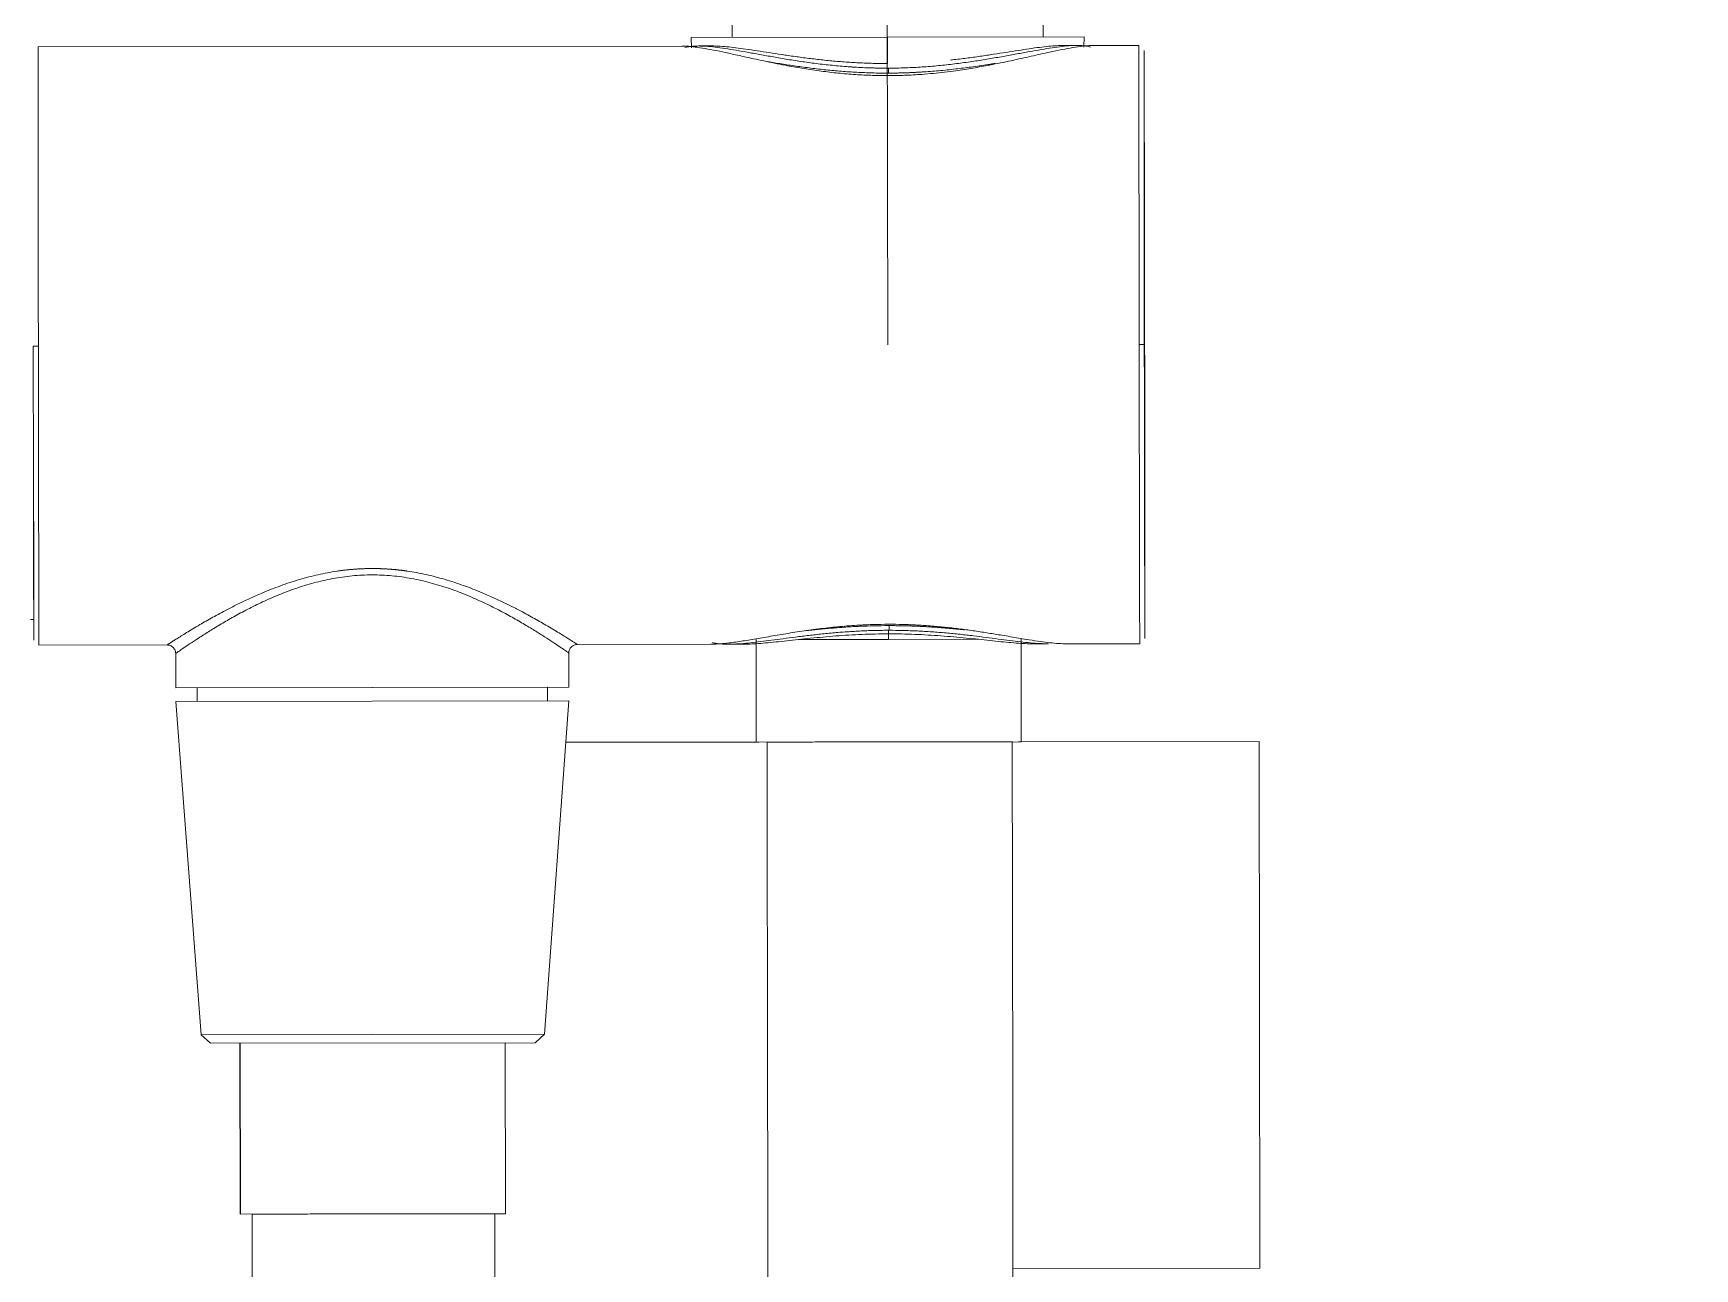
# Model space of a CAD drawing. Extents: x 12185 to 15344, y -91 to 2224.
# Drawn here: x 12807.6 to 12904.8, y 914.6 to 986.8 of the extents above; entities that cross this region are included whole.
import ezdxf

# ---------------------------------------------------------------- set-up
doc = ezdxf.new("R2010")
doc.units = 0
doc.header["$LTSCALE"] = 10
doc.header["$MEASUREMENT"] = 0
doc.linetypes.add('CENTER2', pattern=[28.575, 19.05, -3.175, 3.175, -3.175])
doc.layers.get('0').update_dxf_attribs({"linetype": 'CONTINUOUS'})
doc.layers.add('1', color=7, linetype='CONTINUOUS')
doc.layers.add('Cneter', color=1, linetype='CENTER2', lineweight=13)

msp = doc.modelspace()

# ---------------------------------------------------------------- linework, layer by layer
at = {"ltscale": 0.5}
msp.add_line((12819.69, 917.763), (12819.677, 927.763), dxfattribs=at)
at = {"layer": '1', "color": 7, "linetype": 'Continuous', "lineweight": 18}
for p, q in [((12848.45, 987.392), (12848.451, 986.602)), ((12869.051, 986.629), (12857.544, 986.614)), ((12866.651, 986.626), (12866.65, 987.377)), ((12869.026, 986.03), (12869.051, 986.63)), ((12845.63, 986.098), (12807.848, 986.047)), ((12846.051, 986.598), (12857.544, 986.614)), ((12846.051, 986.599), (12846.077, 985.998)), ((12847.286, 986.1), (12846.483, 986.099)), ((12868.613, 986.129), (12867.81, 986.128)), ((12872.248, 986.134), (12869.466, 986.13)), ((12807.393, 952.546), (12807.589, 952.547)), ((12807.895, 951.047), (12815.396, 951.057)), ((12839.394, 951.09), (12847.314, 951.1)), ((12848.242, 951.101), (12849.085, 951.103)), ((12849.856, 945.377), (12849.848, 951.377)), ((12857.604, 951.387), (12852.336, 951.38)), ((12852.34, 951.38), (12857.593, 951.387)), ((12857.593, 951.387), (12862.849, 951.394)), ((12862.846, 951.394), (12857.604, 951.387)), ((12865.356, 945.398), (12865.348, 951.398)), ((12866.106, 951.126), (12866.948, 951.127)), ((12867.876, 951.128), (12872.295, 951.134)), ((12815.896, 950.558), (12815.899, 948.558)), ((12838.899, 948.589), (12838.896, 950.589)), ((12827.405, 948.573), (12815.899, 948.558)), ((12838.9, 947.789), (12815.9, 947.758)), ((12817.388, 928.258), (12815.9, 947.758)), ((12837.649, 948.587), (12817.149, 948.559)), ((12817.149, 948.56), (12817.15, 947.76)), ((12827.392, 948.573), (12838.899, 948.589)), ((12837.463, 928.286), (12838.9, 947.789)), ((12837.649, 948.587), (12837.65, 947.787)), ((12838.722, 945.362), (12850.003, 945.377)), ((12850.004, 945.377), (12865.356, 945.397)), ((12865.356, 945.397), (12865.209, 945.397)), ((12865.356, 945.398), (12879.283, 945.416)), ((12879.283, 945.416), (12879.324, 914.596)), ((12817.388, 928.258), (12837.463, 928.285)), ((12817.927, 927.76), (12836.927, 927.786)), ((12835.177, 927.784), (12819.677, 927.763)), ((12835.177, 927.784), (12835.19, 917.784)), ((12836.927, 927.786), (12837.463, 928.286)), ((12819.69, 917.763), (12835.19, 917.784)), ((12835.19, 917.784), (12834.573, 917.783)), ((12879.324, 914.596), (12864.873, 914.577))]:
    msp.add_line(p, q, dxfattribs=at)
at = {"layer": '1', "color": 7, "linetype": 'Continuous', "lineweight": 13}
for p, q in [((12857.544, 986.614), (12857.546, 985.073)), ((12807.861, 968.547), (12807.561, 968.546)), ((12872.261, 968.634), (12872.561, 968.634)), ((12857.593, 951.387), (12857.592, 951.887)), ((12817.388, 928.258), (12815.9, 947.758)), ((12837.463, 928.286), (12838.9, 947.789)), ((12817.927, 927.761), (12817.388, 928.258)), ((12836.927, 927.786), (12837.463, 928.286))]:
    msp.add_line(p, q, dxfattribs=at)
at = {"layer": '1', "color": 7, "linetype": 'Continuous', "lineweight": 18}
for centre, major_axis, ratio, start_param, end_param in [((12807.872, 968.547), (-0.024, 17.5), 0.000599, 0.000003, 1.570796), ((12872.272, 968.634), (0.024, -17.5), 0.000599, 3.141551, 4.702656), ((12872.572, 968.634), (0.023, -17.2), 0.000599, 1.570796, 4.702656), ((12807.572, 968.546), (-0.023, 17.2), 0.000599, 1.570796, 1.584608), ((12807.572, 968.547), (-0.023, 17.2), 0.000599, 1.584621, 4.073933), ((12807.872, 968.547), (-0.024, 17.5), 0.000599, 1.584621, 3.141646), ((12872.272, 968.634), (0.024, -17.5), 0.000599, 4.712389, 6.28317), ((12872.572, 968.634), (0.023, -17.2), 0.000599, 4.702656, 4.712375), ((12872.572, 968.634), (0.023, -17.2), 0.000599, 4.712389, 7.844249), ((12872.572, 968.634), (0.023, -17.2), 0.000599, 1.561077, 1.570796), ((12857.597, 952.189), (-11.446, -0.015), 0.000017, 1.570138, 1.573426)]:
    msp.add_ellipse(centre, major_axis=major_axis, ratio=ratio, start_param=start_param, end_param=end_param, dxfattribs=at)
at = {"layer": '1', "color": 7, "linetype": 'Continuous', "lineweight": 13}
for centre, major_axis, start_param, end_param in [((12807.872, 968.547), (-0.024, 17.5), 1.570796, 1.584608), ((12872.272, 968.634), (0.024, -17.5), 4.702656, 4.712376)]:
    msp.add_ellipse(centre, major_axis=major_axis, ratio=0.000599, start_param=start_param, end_param=end_param, dxfattribs=at)
at = {"layer": '1', "color": 7, "linetype": 'Continuous', "lineweight": 18}
for points, knots in [([(12869.589, 986.13), (12869.541, 986.13), (12869.341, 986.125), (12868.956, 986.093), (12868.386, 986.011), (12867.744, 985.892), (12867.104, 985.757), (12866.501, 985.623), (12865.95, 985.5), (12865.374, 985.371), (12864.775, 985.24), (12864.155, 985.109), (12863.415, 984.962), (12862.549, 984.805), (12861.664, 984.668), (12860.883, 984.567), (12860.215, 984.495), (12859.436, 984.429), (12858.542, 984.379), (12857.537, 984.36), (12856.532, 984.377), (12855.526, 984.431), (12854.521, 984.52), (12853.517, 984.643), (12852.526, 984.794), (12851.66, 984.949), (12850.922, 985.094), (12850.302, 985.223), (12849.605, 985.374), (12848.848, 985.542), (12848.063, 985.716), (12847.346, 985.865), (12846.706, 985.982), (12846.138, 986.062), (12845.753, 986.093), (12845.554, 986.097), (12845.507, 986.098)], [0, 0, 0, 0, 0.010766, 0.044085, 0.077596, 0.11266, 0.147896, 0.172201, 0.196487, 0.220814, 0.245339, 0.269713, 0.294001, 0.32985, 0.365292, 0.388241, 0.411029, 0.433724, 0.467077, 0.500298, 0.533507, 0.566834, 0.600922, 0.635377, 0.670788, 0.706578, 0.730891, 0.75527, 0.77978, 0.816109, 0.852445, 0.887523, 0.922476, 0.955979, 0.989249, 1, 1, 1, 1]), ([(12857.598, 984.803), (12857.539, 984.803), (12857.154, 984.803), (12856.445, 984.816), (12855.478, 984.865), (12854.525, 984.941), (12853.591, 985.042), (12852.682, 985.163), (12851.802, 985.297), (12850.958, 985.44), (12850.155, 985.584), (12849.396, 985.722), (12848.687, 985.849), (12848.034, 985.956), (12847.443, 986.037), (12846.923, 986.088), (12846.488, 986.104), (12846.137, 986.09), (12845.879, 986.053), (12845.74, 986.018), (12845.687, 986.002)], [0, 0, 0, 0, 0.011396, 0.073789, 0.136262, 0.198676, 0.26105, 0.323544, 0.386207, 0.448759, 0.511034, 0.573231, 0.635371, 0.696897, 0.757508, 0.817011, 0.873091, 0.922918, 0.968291, 1, 1, 1, 1]), ([(12847.303, 986.1), (12847.41, 986.1), (12847.667, 986.093), (12848.116, 986.059), (12848.652, 986), (12849.248, 985.918), (12849.904, 985.82), (12850.607, 985.71), (12851.344, 985.596), (12852.123, 985.482), (12852.929, 985.374), (12853.751, 985.278), (12854.585, 985.197), (12855.427, 985.135), (12856.273, 985.092), (12856.976, 985.075), (12857.396, 985.073), (12857.534, 985.073)], [0, 0, 0, 0, 0.054771, 0.124859, 0.194946, 0.265034, 0.335122, 0.405209, 0.475297, 0.545384, 0.615472, 0.68556, 0.755647, 0.825735, 0.895822, 0.96591, 1, 1, 1, 1]), ([(12869.418, 986.032), (12869.395, 986.039), (12869.29, 986.069), (12869.069, 986.11), (12868.713, 986.134), (12868.274, 986.124), (12867.76, 986.078), (12867.18, 986), (12866.54, 985.896), (12865.847, 985.772), (12865.104, 985.634), (12864.31, 985.489), (12863.472, 985.343), (12862.596, 985.203), (12861.69, 985.077), (12860.76, 984.969), (12859.81, 984.884), (12858.832, 984.826), (12858.093, 984.806), (12857.676, 984.803), (12857.598, 984.803)], [0, 0, 0, 0, 0.013445, 0.061159, 0.115093, 0.173459, 0.233254, 0.294095, 0.355717, 0.417396, 0.479255, 0.541885, 0.60515, 0.668357, 0.731283, 0.794089, 0.856952, 0.919602, 0.984965, 1, 1, 1, 1]), ([(12861.219, 985.278), (12861.259, 985.282), (12861.575, 985.316), (12862.163, 985.386), (12862.969, 985.496), (12863.746, 985.612), (12864.484, 985.728), (12865.189, 985.84), (12865.845, 985.941), (12866.442, 986.024), (12866.979, 986.085), (12867.428, 986.12), (12867.686, 986.127), (12867.794, 986.128)], [0, 0, 0, 0, 0.014496, 0.115194, 0.215892, 0.316591, 0.417289, 0.517987, 0.618685, 0.719384, 0.820082, 0.92078, 1, 1, 1, 1]), ([(12850.529, 985.185), (12850.794, 985.14), (12851.337, 985.05), (12852.185, 984.92), (12853.057, 984.801), (12853.944, 984.699), (12854.841, 984.616), (12855.744, 984.556), (12856.647, 984.52), (12857.247, 984.512), (12857.545, 984.513)], [0, 0, 0, 0, 0.124187, 0.249304, 0.37442, 0.499536, 0.624652, 0.749768, 0.874884, 1, 1, 1, 1]), ([(12857.328, 984.804), (12857.076, 984.806), (12856.494, 984.816), (12855.717, 984.851), (12855.197, 984.886), (12855.001, 984.901)], [0, 0, 0, 0, 0.321678, 0.74304, 1, 1, 1, 1]), ([(12847.21, 951.1), (12847.235, 951.1), (12847.406, 951.103), (12847.746, 951.121), (12848.213, 951.169), (12848.66, 951.229), (12849.071, 951.29), (12849.507, 951.361), (12849.965, 951.438), (12850.445, 951.521), (12850.943, 951.607), (12851.457, 951.694), (12851.986, 951.78), (12852.525, 951.862), (12853.074, 951.941), (12853.629, 952.013), (12854.19, 952.078), (12854.753, 952.135), (12855.318, 952.182), (12855.978, 952.226), (12856.735, 952.259), (12857.588, 952.272), (12858.441, 952.261), (12859.294, 952.226), (12860.144, 952.168), (12860.992, 952.089), (12861.83, 951.991), (12862.656, 951.877), (12863.46, 951.754), (12864.15, 951.64), (12864.73, 951.542), (12865.21, 951.46), (12865.744, 951.372), (12866.318, 951.282), (12866.907, 951.202), (12867.439, 951.148), (12867.783, 951.13), (12867.956, 951.128), (12867.98, 951.128)], [0, 0, 0, 0, 0.005998, 0.04046, 0.075137, 0.099198, 0.123258, 0.147373, 0.17191, 0.196381, 0.220842, 0.245238, 0.269488, 0.293652, 0.317389, 0.340976, 0.364474, 0.387401, 0.410196, 0.432923, 0.466474, 0.499937, 0.533386, 0.566947, 0.601054, 0.635385, 0.670623, 0.70613, 0.742298, 0.778737, 0.803137, 0.827555, 0.852048, 0.888165, 0.924184, 0.959209, 0.994176, 1, 1, 1, 1]), ([(12847.299, 951.198), (12847.308, 951.195), (12847.426, 951.165), (12847.677, 951.122), (12848.1, 951.097), (12848.575, 951.105), (12849.096, 951.14), (12849.661, 951.196), (12850.267, 951.269), (12850.916, 951.354), (12851.607, 951.448), (12852.343, 951.544), (12853.117, 951.639), (12853.918, 951.725), (12854.741, 951.8), (12855.582, 951.858), (12856.449, 951.899), (12857.133, 951.914), (12857.53, 951.916), (12857.627, 951.916)], [0, 0, 0, 0, 0.005304, 0.070362, 0.1361, 0.201564, 0.265125, 0.328665, 0.392404, 0.455273, 0.519137, 0.584461, 0.649916, 0.715038, 0.780117, 0.845316, 0.910291, 0.978055, 1, 1, 1, 1]), ([(12849.094, 951.103), (12849.104, 951.103), (12849.263, 951.103), (12849.591, 951.113), (12850.119, 951.148), (12850.696, 951.2), (12851.32, 951.265), (12851.983, 951.337), (12852.678, 951.413), (12853.399, 951.486), (12854.141, 951.554), (12854.897, 951.612), (12855.662, 951.658), (12856.432, 951.69), (12857.206, 951.707), (12857.981, 951.708), (12858.754, 951.693), (12859.525, 951.663), (12860.29, 951.619), (12861.046, 951.563), (12861.788, 951.497), (12862.51, 951.426), (12863.206, 951.352), (12863.868, 951.282), (12864.491, 951.219), (12865.069, 951.168), (12865.598, 951.135), (12865.926, 951.126), (12866.086, 951.126), (12866.095, 951.126)], [0, 0, 0, 0, 0.002551, 0.042351, 0.082152, 0.121952, 0.161753, 0.201553, 0.241354, 0.281154, 0.320955, 0.360755, 0.400556, 0.440356, 0.480157, 0.519957, 0.559758, 0.599558, 0.639359, 0.679159, 0.718959, 0.75876, 0.79856, 0.838361, 0.878161, 0.917962, 0.957762, 0.997563, 1, 1, 1, 1]), ([(12857.59, 952.189), (12857.313, 952.189), (12856.759, 952.182), (12855.926, 952.153), (12855.096, 952.106), (12854.273, 952.043), (12853.488, 951.969), (12852.984, 951.914), (12852.747, 951.887)], [0, 0, 0, 0, 0.169377, 0.338753, 0.50813, 0.677507, 0.846883, 1, 1, 1, 1]), ([(12862.048, 951.942), (12862.043, 951.943), (12861.999, 951.947), (12861.916, 951.956), (12861.797, 951.968), (12861.678, 951.98), (12861.56, 951.992), (12861.442, 952.003), (12861.324, 952.014), (12861.206, 952.025), (12861.089, 952.035), (12860.972, 952.045), (12860.856, 952.054), (12860.74, 952.064), (12860.624, 952.073), (12860.509, 952.081), (12860.394, 952.09), (12860.28, 952.098), (12860.166, 952.105), (12860.053, 952.113), (12859.94, 952.119), (12859.828, 952.126), (12859.716, 952.132), (12859.605, 952.138), (12859.495, 952.144), (12859.385, 952.149), (12859.276, 952.154), (12859.167, 952.158), (12859.06, 952.162), (12858.952, 952.166), (12858.846, 952.17), (12858.74, 952.173), (12858.635, 952.176), (12858.531, 952.179), (12858.428, 952.181), (12858.325, 952.183), (12858.223, 952.185), (12858.122, 952.186), (12858.021, 952.187), (12857.922, 952.188), (12857.823, 952.189), (12857.725, 952.189), (12857.66, 952.189), (12857.627, 952.189)], [0, 0, 0, 0, 0.003189, 0.03168, 0.059988, 0.088113, 0.116056, 0.143816, 0.171394, 0.198789, 0.226001, 0.25303, 0.279876, 0.30654, 0.33302, 0.359318, 0.385432, 0.411363, 0.437111, 0.462677, 0.488058, 0.513257, 0.538272, 0.563103, 0.587751, 0.612215, 0.636496, 0.660592, 0.684505, 0.708235, 0.73178, 0.755143, 0.778321, 0.801317, 0.824129, 0.846758, 0.869203, 0.891464, 0.913541, 0.935434, 0.957141, 0.978663, 1, 1, 1, 1]), ([(12857.627, 951.916), (12857.893, 951.916), (12858.448, 951.909), (12859.287, 951.88), (12860.138, 951.83), (12860.972, 951.763), (12861.785, 951.682), (12862.569, 951.592), (12863.316, 951.498), (12864.023, 951.405), (12864.695, 951.317), (12865.327, 951.24), (12865.917, 951.178), (12866.46, 951.137), (12866.79, 951.126), (12866.946, 951.127)], [0, 0, 0, 0, 0.071574, 0.14943, 0.227323, 0.305087, 0.383081, 0.461278, 0.538445, 0.614242, 0.690896, 0.768262, 0.844616, 0.922193, 1, 1, 1, 1]), ([(12815.391, 951.057), (12815.457, 951.057), (12815.552, 951.04), (12815.67, 950.979), (12815.751, 950.914), (12815.817, 950.833), (12815.878, 950.715), (12815.896, 950.62), (12815.896, 950.554)], [0, 0, 0, 0, 0.239217, 0.368203, 0.499993, 0.631784, 0.760774, 1, 1, 1, 1]), ([(12838.896, 950.585), (12838.896, 950.651), (12838.913, 950.746), (12838.974, 950.864), (12839.039, 950.945), (12839.12, 951.011), (12839.239, 951.072), (12839.334, 951.089), (12839.399, 951.09)], [0, 0, 0, 0, 0.239226, 0.368215, 0.500006, 0.631796, 0.760783, 1, 1, 1, 1]), ([(12850.493, 945.378), (12850.54, 945.378), (12850.598, 945.378), (12850.736, 945.378), (12850.815, 945.378), (12850.995, 945.378), (12851.096, 945.378), (12851.236, 945.379), (12851.265, 945.379), (12851.323, 945.379), (12851.354, 945.379), (12851.446, 945.379), (12851.509, 945.379), (12851.708, 945.379), (12851.849, 945.379), (12852.149, 945.38), (12852.307, 945.38), (12852.558, 945.38), (12852.644, 945.381), (12852.776, 945.381), (12852.821, 945.381), (12852.911, 945.381), (12852.957, 945.381), (12853.188, 945.381), (12853.378, 945.382), (12853.771, 945.382), (12853.974, 945.382), (12854.392, 945.383), (12854.606, 945.383), (12854.881, 945.384), (12854.937, 945.384), (12855.048, 945.384), (12855.104, 945.384), (12855.273, 945.384), (12855.386, 945.384), (12855.726, 945.385), (12855.955, 945.385), (12856.417, 945.386), (12856.651, 945.386), (12857.005, 945.386), (12857.124, 945.387), (12857.302, 945.387), (12857.362, 945.387), (12857.482, 945.387), (12858.02, 945.388), (12858.548, 945.389), (12859.244, 945.389), (12859.475, 945.39), (12859.761, 945.39), (12859.818, 945.39), (12859.932, 945.39), (12860.101, 945.391), (12860.267, 945.391), (12860.596, 945.391), (12860.809, 945.392), (12861.224, 945.392), (12861.426, 945.392), (12861.721, 945.393), (12861.818, 945.393), (12861.962, 945.393), (12862.009, 945.393), (12862.103, 945.393), (12862.15, 945.393), (12862.379, 945.394), (12862.555, 945.394), (12862.89, 945.394), (12863.05, 945.395), (12863.352, 945.395), (12863.495, 945.395), (12863.762, 945.396), (12863.884, 945.396), (12864.107, 945.396), (12864.208, 945.396), (12864.389, 945.396), (12864.469, 945.396), (12864.573, 945.397), (12864.605, 945.397), (12864.664, 945.397), (12864.691, 945.397), (12864.761, 945.397), (12864.796, 945.397), (12864.842, 945.397), (12864.854, 945.397), (12864.854, 945.397), (12864.852, 945.397), (12864.843, 945.397), (12864.84, 945.397), (12864.834, 945.397), (12864.833, 945.397), (12864.832, 945.397)], [0, 0, 0, 0, 0.03245, 0.03245, 0.064901, 0.064901, 0.097351, 0.097351, 0.105464, 0.105464, 0.113576, 0.113576, 0.129801, 0.129801, 0.162252, 0.162252, 0.194702, 0.194702, 0.210927, 0.210927, 0.21904, 0.21904, 0.227152, 0.227152, 0.259603, 0.259603, 0.292053, 0.292053, 0.324503, 0.324503, 0.332616, 0.332616, 0.340729, 0.340729, 0.356954, 0.356954, 0.389404, 0.389404, 0.421854, 0.421854, 0.43808, 0.43808, 0.446192, 0.446192, 0.454305, 0.519205, 0.519205, 0.551656, 0.551656, 0.559768, 0.559768, 0.567881, 0.584106, 0.584106, 0.616556, 0.616556, 0.649007, 0.649007, 0.665232, 0.665232, 0.673344, 0.673344, 0.681457, 0.681457, 0.713907, 0.713907, 0.746358, 0.746358, 0.778808, 0.778808, 0.811258, 0.811258, 0.843709, 0.843709, 0.876159, 0.876159, 0.892384, 0.892384, 0.908609, 0.908609, 0.94106, 0.94106, 0.97351, 0.97351, 0.989735, 0.989735, 0.997848, 0.997848, 1, 1, 1, 1]), ([(12850.61, 882.537), (12850.512, 893.076), (12850.556, 909.141), (12850.513, 930.044), (12850.5, 940.471), (12850.493, 945.378)], [0.91039458, 0.91039458, 0.91039458, 0.91039458, 0.95527295, 0.97903036, 1, 1, 1, 1]), ([(12897.072, 315.307), (12898.903, 315.322), (12902.906, 315.486), (12909.422, 316.279), (12916.923, 317.743), (12926.116, 320.258), (12936.635, 324.168), (12947.991, 329.67), (12959.011, 336.374), (12969.419, 344.239), (12978.906, 353.223), (12986.427, 362.432), (12991.994, 371.454), (12995.871, 379.9), (12998.711, 388.548), (13000.814, 398.266), (13001.956, 409.044), (13001.974, 420.791), (13000.727, 435.507), (12997.483, 453.041), (12991.9, 473.118), (12985.163, 492.63), (12977.829, 511.543), (12970.756, 528.307), (12964.145, 543.108), (12958.114, 556.136), (12951.972, 569.088), (12945.536, 582.499), (12938.654, 596.855), (12931.211, 612.665), (12923.335, 630.117), (12915.165, 649.453), (12907.277, 669.544), (12899.783, 690.213), (12892.78, 711.251), (12886.035, 733.678), (12879.705, 757.446), (12874.001, 782.563), (12869.537, 808.576), (12866.518, 835.454), (12865.126, 863.152), (12864.83, 892.128), (12864.889, 919.688), (12864.846, 937.588), (12864.831, 945.397)], [0, 0, 0, 0, 0.007653, 0.01682, 0.027651, 0.040048, 0.057398, 0.07532, 0.093609, 0.112059, 0.130493, 0.148735, 0.162044, 0.175006, 0.187678, 0.20015, 0.216607, 0.232965, 0.249265, 0.278395, 0.307515, 0.336572, 0.364976, 0.392658, 0.412977, 0.433067, 0.452982, 0.473213, 0.495584, 0.519887, 0.546645, 0.576016, 0.608035, 0.637248, 0.668276, 0.701054, 0.735454, 0.771385, 0.80897, 0.845972, 0.884595, 0.925047, 0.967302, 1, 1, 1, 1]), ([(12820.374, 917.764), (12820.382, 914.784), (12820.338, 906.317), (12820.14, 892.862), (12819.904, 882.423), (12819.782, 877.475)], [0, 0, 0, 0, 0.223743, 0.632302, 1, 1, 1, 1]), ([(12820.374, 917.764), (12820.421, 917.764), (12820.479, 917.764), (12820.616, 917.764), (12820.696, 917.764), (12820.876, 917.765), (12820.977, 917.765), (12821.117, 917.765), (12821.146, 917.765), (12821.204, 917.765), (12821.234, 917.765), (12821.326, 917.765), (12821.39, 917.765), (12821.588, 917.766), (12821.73, 917.766), (12822.03, 917.766), (12822.188, 917.766), (12822.439, 917.767), (12822.525, 917.767), (12822.657, 917.767), (12822.702, 917.767), (12822.792, 917.767), (12822.838, 917.767), (12823.069, 917.768), (12823.259, 917.768), (12823.652, 917.768), (12823.855, 917.769), (12824.272, 917.769), (12824.487, 917.769), (12824.762, 917.77), (12824.818, 917.77), (12824.929, 917.77), (12824.985, 917.77), (12825.154, 917.77), (12825.266, 917.77), (12825.607, 917.771), (12825.836, 917.771), (12826.298, 917.772), (12826.532, 917.772), (12826.886, 917.773), (12827.004, 917.773), (12827.183, 917.773), (12827.243, 917.773), (12827.363, 917.773), (12827.9, 917.774), (12828.429, 917.775), (12829.125, 917.776), (12829.356, 917.776), (12829.642, 917.776), (12829.699, 917.776), (12829.813, 917.777), (12829.982, 917.777), (12830.148, 917.777), (12830.476, 917.777), (12830.69, 917.778), (12831.105, 917.778), (12831.307, 917.779), (12831.602, 917.779), (12831.699, 917.779), (12831.843, 917.779), (12831.89, 917.779), (12831.984, 917.78), (12832.031, 917.78), (12832.26, 917.78), (12832.436, 917.78), (12832.771, 917.781), (12832.931, 917.781), (12833.233, 917.781), (12833.376, 917.781), (12833.643, 917.782), (12833.765, 917.782), (12833.988, 917.782), (12834.089, 917.782), (12834.27, 917.783), (12834.35, 917.783), (12834.454, 917.783), (12834.486, 917.783), (12834.545, 917.783), (12834.572, 917.783), (12834.642, 917.783), (12834.677, 917.783), (12834.703, 917.783), (12834.707, 917.783), (12834.71, 917.783)], [0, 0, 0, 0, 0.0343, 0.0343, 0.0686, 0.0686, 0.1029, 0.1029, 0.111475, 0.111475, 0.12005, 0.12005, 0.1372, 0.1372, 0.1715, 0.1715, 0.2058, 0.2058, 0.22295, 0.22295, 0.231525, 0.231525, 0.2401, 0.2401, 0.2744, 0.2744, 0.3087, 0.3087, 0.343, 0.343, 0.351575, 0.351575, 0.36015, 0.36015, 0.3773, 0.3773, 0.4116, 0.4116, 0.4459, 0.4459, 0.46305, 0.46305, 0.471625, 0.471625, 0.4802, 0.5488, 0.5488, 0.583101, 0.583101, 0.591676, 0.591676, 0.600251, 0.617401, 0.617401, 0.651701, 0.651701, 0.686001, 0.686001, 0.703151, 0.703151, 0.711726, 0.711726, 0.720301, 0.720301, 0.754601, 0.754601, 0.788901, 0.788901, 0.823201, 0.823201, 0.857501, 0.857501, 0.891801, 0.891801, 0.926101, 0.926101, 0.943251, 0.943251, 0.960401, 0.960401, 0.994701, 0.994701, 1, 1, 1, 1]), ([(12834.146, 877.515), (12834.229, 880.975), (12834.518, 894.395), (12834.586, 907.82), (12834.571, 917.783)], [0.2846412, 0.2846412, 0.2846412, 0.2846412, 0.4690968, 1, 1, 1, 1])]:
    msp.add_open_spline(points, degree=3, knots=knots, dxfattribs=at)
at = {"layer": '1', "color": 7, "linetype": 'Continuous', "lineweight": 13}
for points, knots in [([(12857.598, 984.803), (12857.598, 984.793), (12857.598, 984.779), (12857.598, 984.742), (12857.599, 984.719), (12857.599, 984.666), (12857.599, 984.637), (12857.599, 984.575), (12857.599, 984.543), (12857.599, 984.513)], [0, 0, 0, 0, 0.25, 0.25, 0.5, 0.5, 0.75, 0.75, 1, 1, 1, 1]), ([(12863.834, 985.082), (12863.784, 985.073), (12863.649, 985.051), (12863.346, 985.003), (12862.928, 984.939), (12862.44, 984.87), (12861.976, 984.808), (12861.509, 984.751), (12861.031, 984.699), (12860.536, 984.651), (12860.05, 984.61), (12859.691, 984.585), (12859.458, 984.571), (12859.348, 984.565), (12859.238, 984.559), (12859.128, 984.553), (12859.018, 984.548), (12858.908, 984.543), (12858.798, 984.538), (12858.689, 984.534), (12858.579, 984.53), (12858.47, 984.527), (12858.36, 984.524), (12858.251, 984.521), (12858.142, 984.519), (12858.033, 984.517), (12857.924, 984.515), (12857.816, 984.514), (12857.707, 984.513), (12857.635, 984.513), (12857.599, 984.513)], [0, 0, 0, 0, 0.026274, 0.071193, 0.158637, 0.240571, 0.317003, 0.38794, 0.468534, 0.546956, 0.62322, 0.69734, 0.714427, 0.73148, 0.748501, 0.765489, 0.782444, 0.799367, 0.816258, 0.833117, 0.849945, 0.866741, 0.883505, 0.900239, 0.916942, 0.933614, 0.950256, 0.966867, 0.983448, 1, 1, 1, 1]), ([(12815.395, 951.057), (12815.395, 951.057), (12815.409, 951.067), (12815.476, 951.11), (12815.589, 951.183), (12815.749, 951.287), (12815.957, 951.42), (12816.217, 951.583), (12816.529, 951.777), (12816.895, 952), (12817.392, 952.295), (12818.05, 952.673), (12818.814, 953.087), (12819.549, 953.46), (12820.224, 953.782), (12820.869, 954.067), (12821.47, 954.313), (12822.016, 954.52), (12822.57, 954.712), (12823.124, 954.885), (12823.674, 955.039), (12824.22, 955.171), (12824.768, 955.284), (12825.168, 955.351), (12825.415, 955.387), (12825.508, 955.4), (12825.602, 955.413), (12825.695, 955.425), (12825.789, 955.436), (12825.882, 955.446), (12825.976, 955.456), (12826.069, 955.466), (12826.163, 955.474), (12826.257, 955.482), (12826.35, 955.49), (12826.444, 955.497), (12826.538, 955.503), (12826.632, 955.508), (12826.725, 955.513), (12826.819, 955.517), (12826.913, 955.521), (12827.007, 955.524), (12827.101, 955.526), (12827.194, 955.528), (12827.288, 955.529), (12827.351, 955.53), (12827.382, 955.53)], [0, 0, 0, 0, 0.036737, 0.074051, 0.11157, 0.15035, 0.189442, 0.228996, 0.270987, 0.313407, 0.356414, 0.425382, 0.49489, 0.542839, 0.590304, 0.637478, 0.671784, 0.705487, 0.738672, 0.771425, 0.802223, 0.832511, 0.862377, 0.891914, 0.896891, 0.901858, 0.906817, 0.911767, 0.91671, 0.921645, 0.926573, 0.931495, 0.93641, 0.94132, 0.946226, 0.951127, 0.956023, 0.960917, 0.965807, 0.970695, 0.975581, 0.980466, 0.98535, 0.990233, 0.995116, 1, 1, 1, 1]), ([(12827.382, 955.53), (12827.397, 955.53), (12827.427, 955.53), (12827.472, 955.529), (12827.517, 955.529), (12827.561, 955.529), (12827.606, 955.528), (12827.651, 955.527), (12827.696, 955.526), (12827.74, 955.525), (12827.785, 955.524), (12827.83, 955.523), (12827.875, 955.521), (12827.92, 955.52), (12827.964, 955.518), (12828.009, 955.516), (12828.054, 955.514), (12828.099, 955.512), (12828.143, 955.51), (12828.188, 955.507), (12828.233, 955.505), (12828.278, 955.502), (12828.322, 955.499), (12828.367, 955.496), (12828.412, 955.493), (12828.457, 955.489), (12828.501, 955.486), (12828.546, 955.482), (12828.591, 955.478), (12828.635, 955.474), (12828.68, 955.47), (12828.725, 955.466), (12828.77, 955.462), (12828.814, 955.457), (12828.859, 955.453), (12828.904, 955.448), (12828.948, 955.443), (12828.993, 955.438), (12829.038, 955.433), (12829.082, 955.428), (12829.127, 955.422), (12829.172, 955.416), (12829.216, 955.411), (12829.261, 955.405), (12829.306, 955.399), (12829.35, 955.393), (12829.395, 955.386), (12829.61, 955.355), (12829.994, 955.292), (12830.544, 955.18), (12831.09, 955.049), (12831.641, 954.898), (12832.195, 954.726), (12832.748, 954.536), (12833.293, 954.331), (12833.893, 954.088), (12834.537, 953.806), (12835.212, 953.487), (12835.792, 953.195), (12836.286, 952.935), (12836.701, 952.709), (12837.091, 952.491), (12837.485, 952.264), (12837.873, 952.035), (12838.243, 951.812), (12838.558, 951.619), (12838.82, 951.455), (12839.031, 951.322), (12839.194, 951.218), (12839.31, 951.144), (12839.379, 951.1), (12839.395, 951.09), (12839.395, 951.09), (12839.395, 951.09)], [0, 0, 0, 0, 0.00233, 0.00466, 0.00699, 0.00932, 0.01165, 0.01398, 0.016311, 0.018641, 0.020972, 0.023303, 0.025634, 0.027966, 0.030299, 0.032631, 0.034965, 0.037299, 0.039634, 0.041969, 0.044306, 0.046643, 0.048981, 0.05132, 0.05366, 0.056001, 0.058344, 0.060687, 0.063032, 0.065378, 0.067725, 0.070074, 0.072424, 0.074776, 0.077129, 0.079484, 0.081841, 0.084199, 0.086559, 0.088921, 0.091285, 0.093651, 0.096018, 0.098388, 0.10076, 0.103134, 0.10551, 0.107888, 0.137458, 0.167357, 0.197675, 0.228503, 0.261162, 0.294245, 0.327839, 0.362028, 0.408972, 0.456234, 0.504003, 0.538773, 0.57335, 0.607804, 0.64221, 0.685263, 0.727748, 0.769824, 0.809375, 0.848481, 0.887292, 0.924831, 0.962163, 0.999436, 1, 1, 1, 1]), ([(12815.896, 950.558), (12815.896, 950.558), (12815.916, 950.572), (12815.995, 950.627), (12816.054, 950.669), (12816.21, 950.777), (12816.307, 950.844), (12816.537, 951), (12816.669, 951.089), (12816.967, 951.287), (12817.132, 951.396), (12817.491, 951.628), (12817.686, 951.752), (12818.102, 952.011), (12818.324, 952.146), (12818.793, 952.424), (12819.039, 952.567), (12819.556, 952.855), (12819.826, 953.001), (12820.389, 953.291), (12820.681, 953.436), (12821.286, 953.718), (12821.599, 953.856), (12822.245, 954.121), (12822.578, 954.248), (12823.264, 954.483), (12823.616, 954.592), (12824.336, 954.786), (12824.705, 954.871), (12825.267, 954.975), (12825.456, 955.006), (12825.837, 955.06), (12826.028, 955.082), (12826.606, 955.137), (12826.995, 955.156), (12827.383, 955.157)], [0, 0, 0, 0, 0.062231, 0.062231, 0.124749, 0.124749, 0.187267, 0.187267, 0.249785, 0.249785, 0.312303, 0.312303, 0.374821, 0.374821, 0.437339, 0.437339, 0.499857, 0.499857, 0.562374, 0.562374, 0.624892, 0.624892, 0.68741, 0.68741, 0.749928, 0.749928, 0.812446, 0.812446, 0.874964, 0.874964, 0.906223, 0.906223, 0.937482, 0.937482, 1, 1, 1, 1]), ([(12827.383, 955.157), (12827.771, 955.157), (12828.16, 955.139), (12828.737, 955.086), (12828.929, 955.064), (12829.31, 955.011), (12829.499, 954.981), (12830.062, 954.878), (12830.431, 954.794), (12831.152, 954.602), (12831.681, 954.44), (12832.358, 954.198), (12833.015, 953.941), (12833.486, 953.735), (12834.092, 953.454), (12834.385, 953.31), (12834.948, 953.021), (12835.219, 952.876), (12835.737, 952.589), (12835.985, 952.448), (12836.455, 952.171), (12836.677, 952.036), (12837.095, 951.778), (12837.291, 951.655), (12837.652, 951.423), (12837.817, 951.315), (12838.116, 951.118), (12838.249, 951.029), (12838.48, 950.873), (12838.578, 950.807), (12838.735, 950.699), (12838.795, 950.658), (12838.875, 950.603), (12838.896, 950.589), (12838.896, 950.589), (12838.896, 950.589), (12838.896, 950.589)], [0, 0, 0, 0, 0.062477, 0.062477, 0.093715, 0.093715, 0.124953, 0.124953, 0.18743, 0.18743, 0.249907, 0.281145, 0.312384, 0.37486, 0.37486, 0.437337, 0.437337, 0.499814, 0.499814, 0.562291, 0.562291, 0.624767, 0.624767, 0.687244, 0.687244, 0.749721, 0.749721, 0.812198, 0.812198, 0.874674, 0.874674, 0.937151, 0.937151, 0.999628, 0.999628, 1, 1, 1, 1]), ([(12857.627, 951.916), (12857.627, 951.924), (12857.627, 951.936), (12857.627, 951.969), (12857.627, 951.99), (12857.627, 952.04), (12857.627, 952.068), (12857.627, 952.128), (12857.627, 952.159), (12857.627, 952.189)], [0, 0, 0, 0, 0.25, 0.25, 0.5, 0.5, 0.75, 0.75, 1, 1, 1, 1])]:
    msp.add_open_spline(points, degree=3, knots=knots, dxfattribs=at)
at = {"layer": '1', "color": 7, "linetype": 'Continuous', "lineweight": 18}
msp.add_open_spline([(12857.599, 984.513), (12857.581, 984.513), (12857.563, 984.513), (12857.545, 984.513)], degree=3, dxfattribs=at)
at = {"layer": 'Cneter', "lineweight": 5, "ltscale": 0.5}
msp.add_line((12857.555, 968.614), (12857.516, 997.974), dxfattribs=at)

doc.saveas('drawing.dxf')
